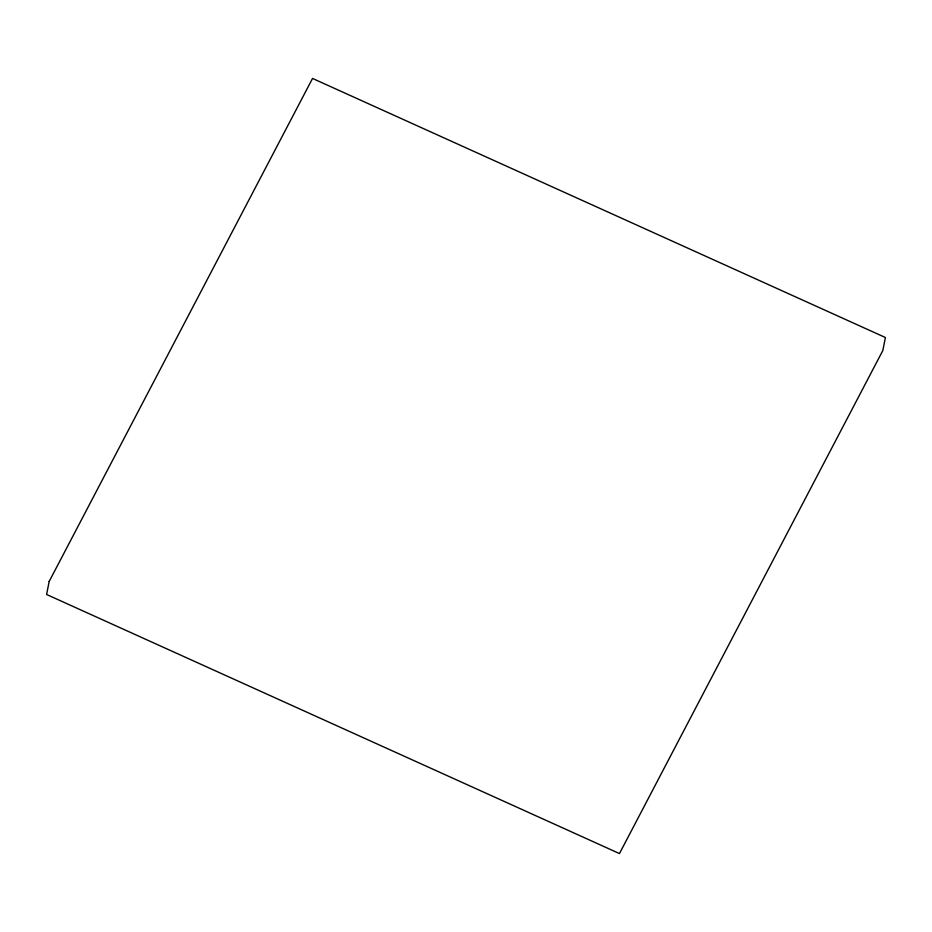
<?xml version="1.0" encoding="UTF-8"?>
<svg xmlns="http://www.w3.org/2000/svg" width="932" height="932" viewBox="0 0 932 932"><rect width="100%" height="100%" fill="white"/><g stroke="black" fill="none" stroke-linecap="round" stroke-linejoin="round"><path stroke-width="1.4" d="M49.186 581.44L46.6 594.488L619.465 853.561L882.814 350.56L885.4 337.512L312.535 78.439L49.186 581.44"/></g></svg>
